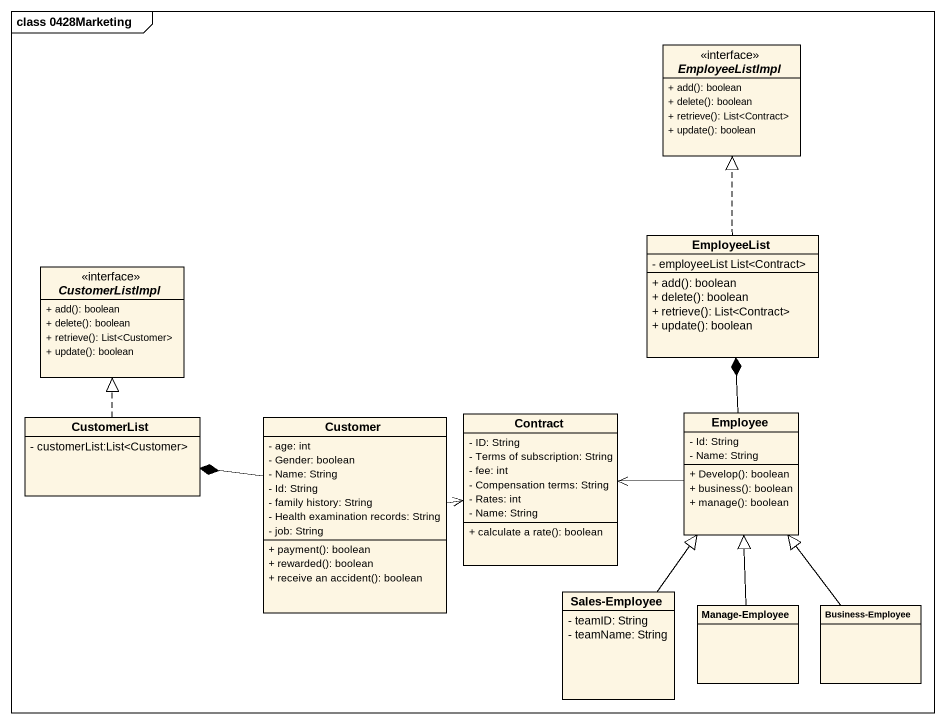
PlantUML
@startuml
mainframe class 0428Marketing
hide circle
hide empty members
skinparam classAttributeIconSize 0
interface EmployeeListImpl {
  + add(): boolean
  + delete(): boolean
  + retrieve(): List<Contract>
  + update(): boolean
}
class EmployeeList {
  - employeeList List<Contract>
  + add(): boolean
  + delete(): boolean
  + retrieve(): List<Contract>
  + update(): boolean
}
interface CustomerListImpl {
  + add(): boolean
  + delete(): boolean
  + retrieve(): List<Customer>
  + update(): boolean
}
class CustomerList {
  - customerList:List<Customer>
}
class Customer {
  - age: int
  - Gender: boolean
  - Name: String
  - Id: String
  - family history: String
  - Health examination records: String
  - job: String
  + payment(): boolean
  + rewarded(): boolean
  + receive an accident(): boolean
}
class Contract {
  - ID: String
  - Terms of subscription: String
  - fee: int
  - Compensation terms: String
  - Rates: int
  - Name: String
  + calculate a rate(): boolean
}
class Employee {
  - Id: String
  - Name: String
  + Develop(): boolean
  + business(): boolean
  + manage(): boolean
}
class "Sales-Employee" as Sales_Employee {
  - teamID: String
  - teamName: String
}
class "Manage-Employee" as Manage_Employee
class "Business-Employee" as Business_Employee
EmployeeList .up.|> EmployeeListImpl
CustomerList .up.|> CustomerListImpl
Customer -left-* CustomerList
Customer -right-> Contract
Employee -up-* EmployeeList
Employee -left-> Contract
Sales_Employee -up-|> Employee
Manage_Employee -up-|> Employee
Business_Employee -up-|> Employee
@enduml
